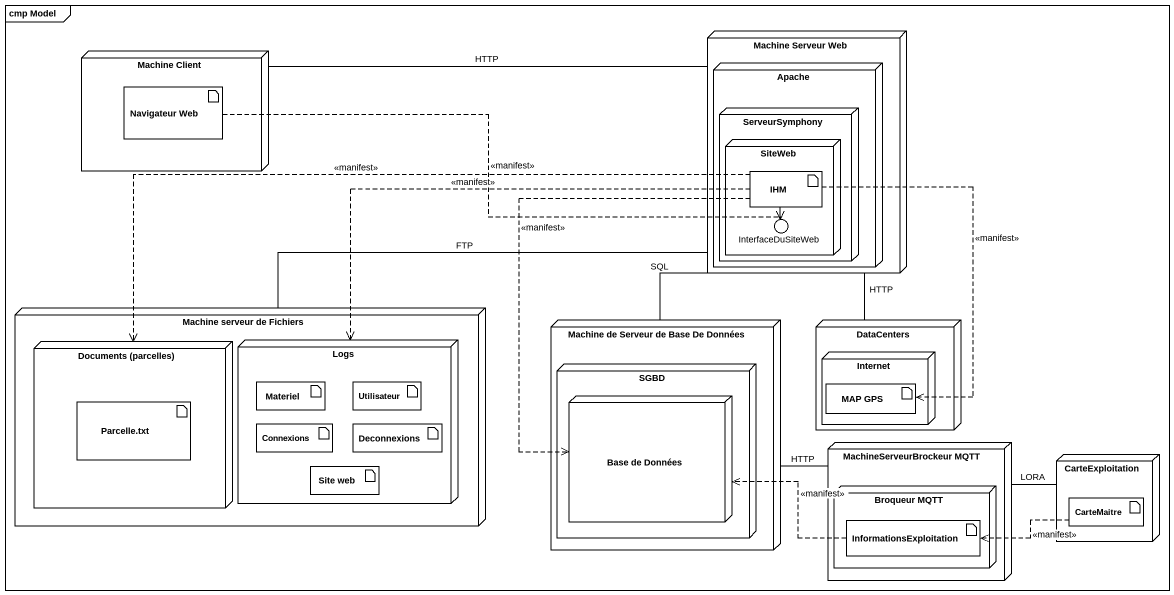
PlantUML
@startuml
mainframe cmp Model
node "Machine Client" as Machine_Client {
  artifact "Navigateur Web" as Navigateur_Web
}
node "Machine Serveur Web" as Machine_Serveur_Web {
  node Apache {
    node ServeurSymphony {
      node SiteWeb {
        artifact IHM
      }
    }
  }
}
() InterfaceDuSiteWeb
node "Machine serveur de Fichiers" as Machine_serveur_de_Fichiers {
  node "Documents (parcelles)" as Documents_parcelles {
    artifact "Parcelle.txt" as Parcelle_txt
  }
  node Logs {
    artifact Materiel
    artifact Utilisateur
    artifact Connexions
    artifact Deconnexions
    artifact "Site web" as Site_web
  }
}
node "Machine de Serveur de Base De Données" as Machine_de_Serveur_de_Base {
  node SGBD {
    node "Base de Données" as Base_de_Données
  }
}
node DataCenters {
  node Internet {
    artifact "MAP GPS" as MAP_GPS
  }
}
node "MachineServeurBrockeur MQTT" as MachineServeurBrockeur_MQTT {
  node "Broqueur MQTT" as Broqueur_MQTT {
    artifact InformationsExploitation
  }
}
node CarteExploitation {
  artifact CarteMaitre
}
SiteWeb -- InterfaceDuSiteWeb
Machine_Client -right- Machine_Serveur_Web : HTTP
Machine_Serveur_Web -left- Machine_serveur_de_Fichiers : FTP
Machine_Serveur_Web -- Machine_de_Serveur_de_Base : SQL
Machine_Serveur_Web -- DataCenters : HTTP
Navigateur_Web .right.> InterfaceDuSiteWeb : <<manifest>>
IHM .left.> Documents_parcelles : <<manifest>>
IHM .left.> Logs : <<manifest>>
IHM ..> Base_de_Données : <<manifest>>
IHM ..> MAP_GPS : <<manifest>>
InterfaceDuSiteWeb -up- IHM
MachineServeurBrockeur_MQTT -left- Machine_de_Serveur_de_Base : HTTP
MachineServeurBrockeur_MQTT -right- CarteExploitation : LORA
CarteMaitre .left.> InformationsExploitation : <<manifest>>
InformationsExploitation .left.> Base_de_Données : <<manifest>>
@enduml
